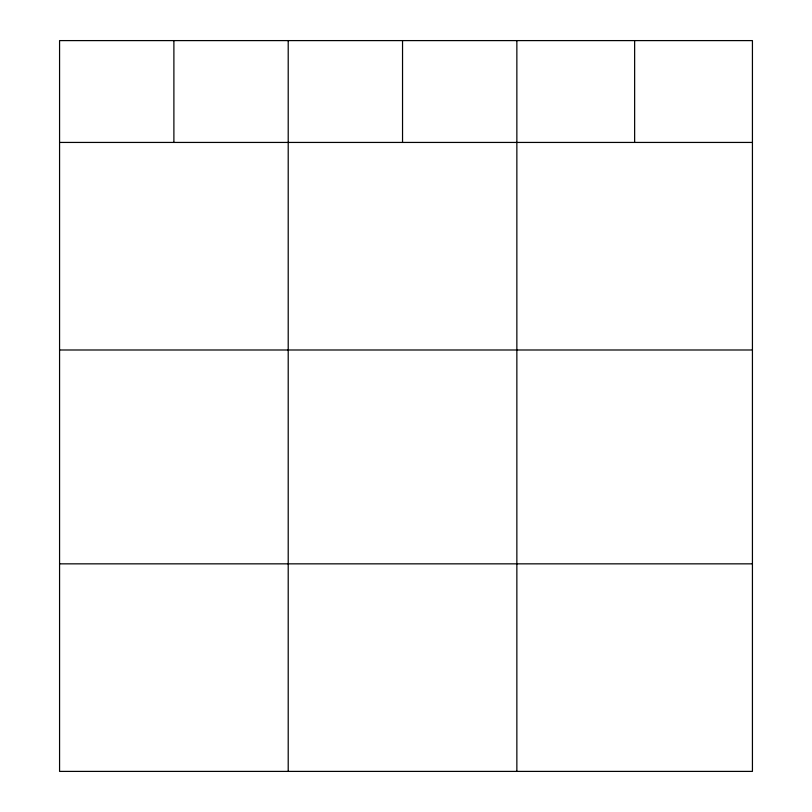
<?xml version="1.0" encoding="UTF-8"?>
<svg xmlns="http://www.w3.org/2000/svg" width="812" height="812" viewBox="0 0 812 812"><rect width="100%" height="100%" fill="white"/><g stroke="black" fill="none" stroke-linecap="round" stroke-linejoin="round"><path stroke-width="1.22" d="M752.43 349.992L752.43 40.6L59.57 40.6L59.57 771.4L752.43 771.4L752.43 349.992L59.57 349.992M59.57 142.435L752.43 142.435M59.57 563.843L752.43 563.843M634.639 40.6L634.639 142.435M516.858 40.6L516.858 771.4M402.539 40.6L402.539 142.435M288.209 40.6L288.209 771.4M173.89 40.6L173.89 142.435"/></g></svg>
